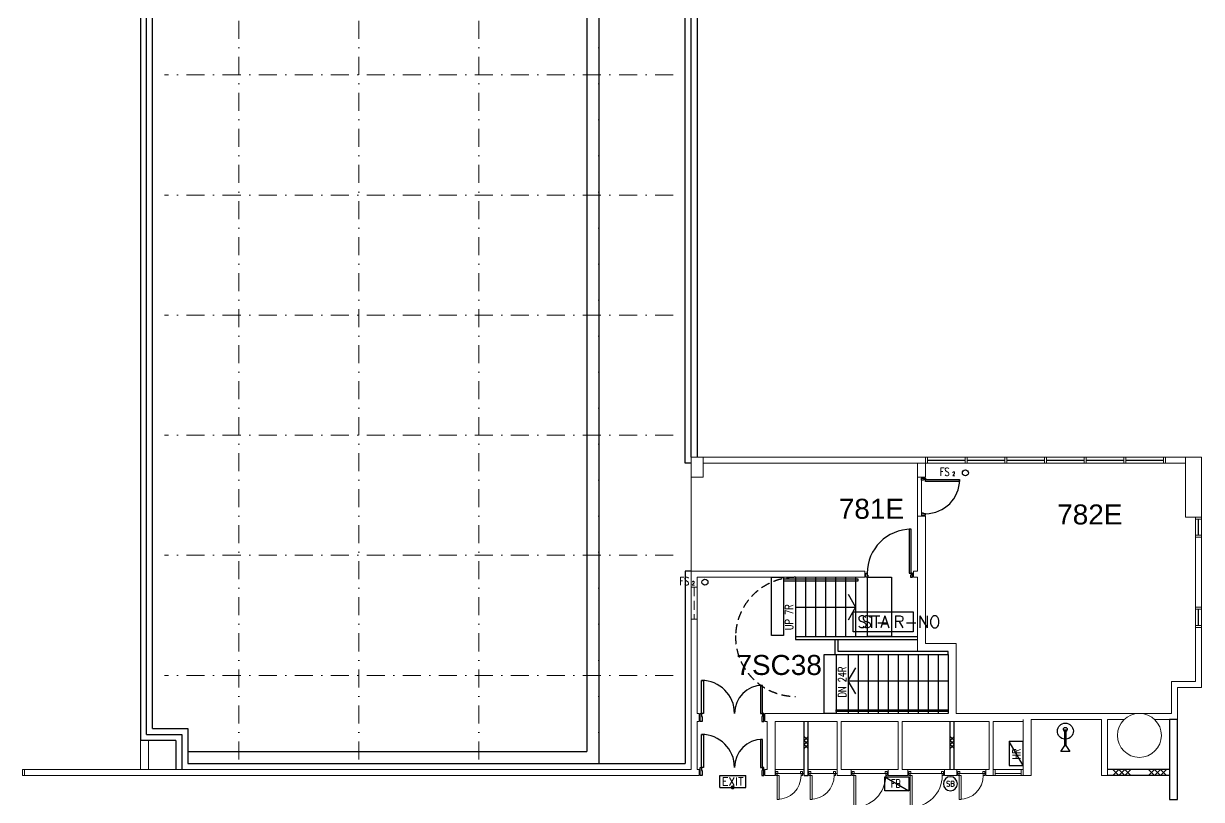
# Model space of a CAD drawing. Header units: millimetres. Extents: x -68474 to 336725, y -113450 to 40976.
# Drawn here: x 230125 to 259550, y -18800 to 585 of the extents above; entities that cross this region are included whole.
import ezdxf
from ezdxf.enums import TextEntityAlignment as Align

# ---------------------------------------------------------------- set-up
doc = ezdxf.new("R2010")
doc.units = ezdxf.units.MM
doc.header["$LTSCALE"] = 900
doc.linetypes.add('EC-7thFloor-s6152$0$DASHDOT', pattern=[1, 0.5, -0.25, 0, -0.25])
doc.linetypes.add('EC-7thFloor-s6152$0$HIDDEN', pattern=[0.375, 0.25, -0.125])
for name, color, linetype in [('EC-7thFloor-s6152$0$9', 1, 'Continuous'), ('EC-7thFloor-s6152$0$DRYWALL', 2, 'Continuous'), ('EC-7thFloor-s6152$0$E-blockwall', 1, 'Continuous'), ('EC-7thFloor-s6152$0$E-DRAIN', 5, 'Continuous'), ('EC-7thFloor-s6152$0$E-fire service', 5, 'Continuous'), ('EC-7thFloor-s6152$0$E-fittment', 13, 'Continuous'), ('EC-7thFloor-s6152$0$ESTAIR', 2, 'Continuous'), ('EC-7thFloor-s6152$0$RAIL', 4, 'Continuous'), ('EC-7thFloor-s6152$0$RM-ID', 3, 'Continuous'), ('EC-7thFloor-s6152$0$TAC-TILE', 9, 'Continuous')]:
    doc.layers.add(name, color=color, linetype=linetype)
for name, color, linetype, lineweight in [('EC-7thFloor-s6152$0$ECOLUMN', 7, 'Continuous', 20), ('EC-7thFloor-s6152$0$EDOOR', 5, 'Continuous', 18), ('EC-7thFloor-s6152$0$EROOF', 1, 'EC-7thFloor-s6152$0$DASHDOT', 15), ('EC-7thFloor-s6152$0$ETHIN', 5, 'Continuous', 13), ('EC-7thFloor-s6152$0$EWALL', 3, 'Continuous', 30), ('EC-7thFloor-s6152$0$EWINDOW', 9, 'Continuous', 9)]:
    doc.layers.add(name, color=color, linetype=linetype, lineweight=lineweight)
doc.styles.add('EC-7thFloor-s6152$0$S2', font='ROMANS', dxfattribs={"height": 200})
doc.styles.add('EC-7thFloor-s6152$0$STANDARD', font='SIMPLEX.SHX')
doc.styles.add('EC-7thFloor-s6152$0$T1', font='arial.ttf')

# ---------------------------------------------------------------- blocks, each defined once
blk = doc.blocks.new('EC-7thFloor-s6152$0$HR-1')
blk.add_line((0, 350), (600, 0))
blk.add_lwpolyline([(0, 350), (600, 350), (600, 0), (0, 0)], close=True)
at = {"style": 'EC-7thFloor-s6152$0$STANDARD', "width": 0.75}
blk.add_attdef('HR', (673, 79), '', height=200, dxfattribs=at)
blk = doc.blocks.new('EC-7thFloor-s6152$0$MK14')
blk.add_circle((0, 0), 233)
at = {"style": 'EC-7thFloor-s6152$0$S2', "width": 0.85}
blk.add_attdef('D1', text='', height=180, dxfattribs=at).set_placement((0, 0), align=Align.MIDDLE)
blk = doc.blocks.new('EC-7thFloor-s6152$0$dr_s_600')
for points in [[(-110, 100), (-60, 100), (-60, 700), (-110, 700)], [(-660, 50), (-645, 50), (-645, 0), (-645, 0), (-645, 0), (-695, 0), (-695, 100), (-695, 100), (-695, 100), (-660, 100)], [(-60, 50), (-75, 50), (-75, 0), (-75, 0), (-75, 0), (-25, 0), (-25, 100), (-25, 100), (-25, 100), (-60, 100)]]:
    blk.add_lwpolyline(points, close=True)
at = {"color": 1}
blk.add_arc((-60, 100), 600, 90, 180, dxfattribs=at)
blk = doc.blocks.new('EC-7thFloor-s6152$0$BLOCK150')
for p, q in [((0, 0), (150, 150)), ((150, 0), (0, 150)), ((300, 0), (150, 150)), ((150, 0), (300, 150)), ((300, 0), (450, 150)), ((450, 0), (300, 150))]:
    blk.add_line(p, q)
blk = doc.blocks.new('EC-7thFloor-s6152$0$dr_s_800')
for points in [[(-110, 100), (-60, 100), (-60, 900), (-110, 900)], [(-860, 50), (-845, 50), (-845, 0), (-845, 0), (-845, 0), (-895, 0), (-895, 100), (-895, 100), (-895, 100), (-860, 100)], [(-60, 50), (-75, 50), (-75, 0), (-75, 0), (-75, 0), (-25, 0), (-25, 100), (-25, 100), (-25, 100), (-60, 100)]]:
    blk.add_lwpolyline(points, close=True)
at = {"color": 1}
blk.add_arc((-60, 100), 800, 90, 180, dxfattribs=at)

msp = doc.modelspace()

# ---------------------------------------------------------------- linework, layer by layer
for p, q in [((247515, -18499.99458), (247515, -18199.99458)), ((247515, -18199.99458), (248165, -18199.99458)), ((247515, -18499.99458), (247515, -18199.99458)), ((247515, -18199.99458), (248165, -18199.99458)), ((248165, -18499.99458), (248165, -18199.99458)), ((248165, -18499.99458), (248165, -18199.99458)), ((257482.77137, -18202.91439), (257332.77137, -18052.91439)), ((257332.77137, -18202.91439), (257482.77137, -18052.91439)), ((257482.77137, -18202.91439), (257332.77137, -18052.91439)), ((257332.77137, -18202.91439), (257482.77137, -18052.91439)), ((257482.77137, -18202.91439), (257632.77137, -18052.91439)), ((257632.77137, -18202.91439), (257482.77137, -18052.91439)), ((257482.77137, -18202.91439), (257632.77137, -18052.91439)), ((257632.77137, -18202.91439), (257482.77137, -18052.91439)), ((257782.77137, -18202.91439), (257632.77137, -18052.91439)), ((257632.77137, -18202.91439), (257782.77137, -18052.91439)), ((257782.77137, -18202.91439), (257632.77137, -18052.91439)), ((257632.77137, -18202.91439), (257782.77137, -18052.91439)), ((258378.37925, -18202.91439), (258228.37925, -18052.91439)), ((258228.37925, -18202.91439), (258378.37925, -18052.91439)), ((258378.37925, -18202.91439), (258228.37925, -18052.91439)), ((258228.37925, -18202.91439), (258378.37925, -18052.91439)), ((258378.37925, -18202.91439), (258528.37925, -18052.91439)), ((258528.37925, -18202.91439), (258378.37925, -18052.91439)), ((258378.37925, -18202.91439), (258528.37925, -18052.91439)), ((258528.37925, -18202.91439), (258378.37925, -18052.91439)), ((258678.37925, -18202.91439), (258528.37925, -18052.91439)), ((258528.37925, -18202.91439), (258678.37925, -18052.91439)), ((258678.37925, -18202.91439), (258528.37925, -18052.91439)), ((258528.37925, -18202.91439), (258678.37925, -18052.91439)), ((247515, -18499.99458), (248165, -18499.99458)), ((247515, -18499.99458), (248165, -18499.99458))]:
    msp.add_line(p, q)
at = {"elevation": -6124.32909, "flags": 128}
for points in [[(244344.95753, -4336.66456, 0, 0, 0), (244344.95753, -5336.66456, 100, 0, 0), (244344.95753, -5736.66456, 0, 0, 0)], [(244344.95753, -4336.66456, 0, 0, 0), (244344.95753, -5336.66456, 100, 0, 0), (244344.95753, -5736.66456, 0, 0, 0)], [(238064.19, -17770.15671, 0, 0, 0), (237064.19, -17770.15671, 100, 0, 0), (236664.19, -17770.15671, 0, 0, 0)], [(238064.19, -17770.15671, 0, 0, 0), (237064.19, -17770.15671, 100, 0, 0), (236664.19, -17770.15671, 0, 0, 0)], [(241935.8098, -17770.15671, 0, 0, 0), (242935.8098, -17770.15671, 100, 0, 0), (243335.8098, -17770.15671, 0, 0, 0)], [(241935.8098, -17770.15671, 0, 0, 0), (242935.8098, -17770.15671, 100, 0, 0), (243335.8098, -17770.15671, 0, 0, 0)]]:
    msp.add_lwpolyline(points, format="xyseb", dxfattribs=at)
for points in [[(252610, -10810), (252610, -10825), (252560, -10825), (252560, -10825), (252560, -10825), (252560, -10775), (252660, -10775), (252660, -10775), (252660, -10775), (252660, -10810)], [(252610, -10810), (252610, -10825), (252560, -10825), (252560, -10825), (252560, -10825), (252560, -10775), (252660, -10775), (252660, -10775), (252660, -10775), (252660, -10810)], [(252660, -10860), (252660, -10810), (253510, -10810), (253510, -10860)], [(252660, -10860), (252660, -10810), (253510, -10810), (253510, -10860)], [(252610, -11660), (252610, -11645), (252560, -11645), (252560, -11645), (252560, -11645), (252560, -11695), (252660, -11695), (252660, -11695), (252660, -11695), (252660, -11660)], [(252610, -11660), (252610, -11645), (252560, -11645), (252560, -11645), (252560, -11645), (252560, -11695), (252660, -11695), (252660, -11695), (252660, -11695), (252660, -11660)], [(252250.02528, -13149.99458), (252300.02528, -13149.99458), (252300.02528, -12049.99458), (252250.02528, -12049.99458)], [(252250.02528, -13149.99458), (252300.02528, -13149.99458), (252300.02528, -12049.99458), (252250.02528, -12049.99458)], [(251200.02528, -13199.99458), (251215.02528, -13199.99458), (251215.02528, -13249.99458), (251215.02528, -13249.99458), (251215.02528, -13249.99458), (251165.02528, -13249.99458), (251165.02528, -13149.99458), (251165.02528, -13149.99458), (251165.02528, -13149.99458), (251200.02528, -13149.99458)], [(251200.02528, -13199.99458), (251215.02528, -13199.99458), (251215.02528, -13249.99458), (251215.02528, -13249.99458), (251215.02528, -13249.99458), (251165.02528, -13249.99458), (251165.02528, -13149.99458), (251165.02528, -13149.99458), (251165.02528, -13149.99458), (251200.02528, -13149.99458)], [(252300.02528, -13199.99458), (252285.02528, -13199.99458), (252285.02528, -13249.99458), (252285.02528, -13249.99458), (252285.02528, -13249.99458), (252335.02528, -13249.99458), (252335.02528, -13149.99458), (252335.02528, -13149.99458), (252335.02528, -13149.99458), (252300.02528, -13149.99458)], [(252300.02528, -13199.99458), (252285.02528, -13199.99458), (252285.02528, -13249.99458), (252285.02528, -13249.99458), (252285.02528, -13249.99458), (252335.02528, -13249.99458), (252335.02528, -13149.99458), (252335.02528, -13149.99458), (252335.02528, -13149.99458), (252300.02528, -13149.99458)], [(247110, -16649.9997), (247060, -16649.9997), (247060, -15824.9997), (247110, -15824.9997)], [(247110, -16649.9997), (247060, -16649.9997), (247060, -15824.9997), (247110, -15824.9997)], [(248535, -16649.9997), (248585, -16649.9997), (248585, -15949.9997), (248535, -15949.9997)], [(248535, -16649.9997), (248585, -16649.9997), (248585, -15949.9997), (248535, -15949.9997)], [(247060, -16724.9997), (247075, -16724.9997), (247075, -16849.9997), (247075, -16849.9997), (247075, -16849.9997), (247025, -16849.9997), (247025, -16649.9997), (247025, -16649.9997), (247025, -16649.9997), (247060, -16649.9997)], [(247060, -16724.9997), (247075, -16724.9997), (247075, -16849.9997), (247075, -16849.9997), (247075, -16849.9997), (247025, -16849.9997), (247025, -16649.9997), (247025, -16649.9997), (247025, -16649.9997), (247060, -16649.9997)], [(248585, -16724.9997), (248570, -16724.9997), (248570, -16849.9997), (248570, -16849.9997), (248570, -16849.9997), (248620, -16849.9997), (248620, -16649.9997), (248620, -16649.9997), (248620, -16649.9997), (248585, -16649.9997)], [(248585, -16724.9997), (248570, -16724.9997), (248570, -16849.9997), (248570, -16849.9997), (248570, -16849.9997), (248620, -16849.9997), (248620, -16649.9997), (248620, -16649.9997), (248620, -16649.9997), (248585, -16649.9997)], [(247110, -17999.9997), (247060, -17999.9997), (247060, -17174.9997), (247110, -17174.9997)], [(247110, -17999.9997), (247060, -17999.9997), (247060, -17174.9997), (247110, -17174.9997)], [(248535, -17999.9997), (248585, -17999.9997), (248585, -17299.9997), (248535, -17299.9997)], [(248535, -17999.9997), (248585, -17999.9997), (248585, -17299.9997), (248535, -17299.9997)], [(247060, -18074.9997), (247075, -18074.9997), (247075, -18199.9997), (247075, -18199.9997), (247075, -18199.9997), (247025, -18199.9997), (247025, -17999.9997), (247025, -17999.9997), (247025, -17999.9997), (247060, -17999.9997)], [(247060, -18074.9997), (247075, -18074.9997), (247075, -18199.9997), (247075, -18199.9997), (247075, -18199.9997), (247025, -18199.9997), (247025, -17999.9997), (247025, -17999.9997), (247025, -17999.9997), (247060, -17999.9997)], [(248585, -18074.9997), (248570, -18074.9997), (248570, -18199.9997), (248570, -18199.9997), (248570, -18199.9997), (248620, -18199.9997), (248620, -17999.9997), (248620, -17999.9997), (248620, -17999.9997), (248585, -17999.9997)], [(248585, -18074.9997), (248570, -18074.9997), (248570, -18199.9997), (248570, -18199.9997), (248570, -18199.9997), (248620, -18199.9997), (248620, -17999.9997), (248620, -17999.9997), (248620, -17999.9997), (248585, -17999.9997)]]:
    msp.add_lwpolyline(points, close=True)
at = {"color": 1}
msp.add_lwpolyline([(252346.16601, -14613.09541), (250846.16601, -14613.09541), (250846.16601, -14113.09541), (252346.16601, -14113.09541)], close=True, dxfattribs=at)
msp.add_lwpolyline([(252346.16601, -14613.09541), (250846.16601, -14613.09541), (250846.16601, -14113.09541), (252346.16601, -14113.09541)], close=True, dxfattribs=at)
at = {"const_width": 50}
msp.add_lwpolyline([(247815, -18499.99458, 1), (247865, -18499.99458, 1)], format="xyb", close=True, dxfattribs=at)
msp.add_lwpolyline([(247815, -18499.99458, 1), (247865, -18499.99458, 1)], format="xyb", close=True, dxfattribs=at)
for centre in [(253654.07576, -10640.37379), (253654.07576, -10640.37379), (247148.02385, -13371.40599, 0), (247148.02385, -13371.40599, 0)]:
    msp.add_circle(centre, 75)
at = {"color": 1}
for centre, radius, start, end in [((252660, -10810), 850, 270, 0), ((252660, -10810), 850, 270, 0), ((252300.02528, -13149.99458), 1100, 90, 180), ((252300.02528, -13149.99458), 1100, 90, 180), ((247060, -16649.9997), 825, 0, 90), ((247060, -16649.9997), 825, 0, 90), ((248585, -16649.9997), 700, 90, 180), ((248585, -16649.9997), 700, 90, 180), ((247060, -17999.9997), 825, 0, 90), ((247060, -17999.9997), 825, 0, 90), ((248585, -17999.9997), 700, 90, 180), ((248585, -17999.9997), 700, 90, 180)]:
    msp.add_arc(centre, radius, start, end, dxfattribs=at)
at = {"layer": 'EC-7thFloor-s6152$0$9', "color": 1}
for p, q in [((233350, -17025), (233350, 17675)), ((233350, -17025), (233350, 17675)), ((246650, -10400), (246650, 6250.00542)), ((246650, -10400), (246650, 6250.00542)), ((246800, -10400), (246650, -10400)), ((246800, -10400), (246650, -10400)), ((246650, -13099.99458), (246650, -17900)), ((246800, -13099.99458), (246650, -13099.99458)), ((246650, -13099.99458), (246650, -17900)), ((246800, -13099.99458), (246650, -13099.99458)), ((233350, -17025), (234225, -17025)), ((233350, -17025), (234225, -17025)), ((234225, -17025), (234225, -17900)), ((234225, -17025), (234225, -17900)), ((234225, -17900), (246650, -17900)), ((234225, -17900), (246650, -17900))]:
    msp.add_line(p, q, dxfattribs=at)
at = {"layer": 'EC-7thFloor-s6152$0$DRYWALL'}
for p, q in [((233050, 17825), (233050, -17325)), ((233050, 17825), (233050, -17325)), ((233200, -17175), (233200, 17675)), ((233200, -17175), (233200, 17675)), ((246800, -10250), (246800, 6100)), ((246800, -10250), (246800, 6100)), ((246950, 6100), (246950, -10250)), ((246950, 6100), (246950, -10250)), ((233925, -17325), (233050, -17325)), ((233925, -17325), (233050, -17325)), ((233200, -17175), (234075, -17175)), ((233200, -17175), (234075, -17175)), ((233925, -17325), (233925, -18050)), ((233925, -17325), (233925, -18050)), ((234075, -17175), (234075, -18050)), ((234075, -17175), (234075, -18050))]:
    msp.add_line(p, q, dxfattribs=at)
at = {"layer": 'EC-7thFloor-s6152$0$E-DRAIN', "linetype": 'Continuous'}
for p, q in [((244200, 21550.01083), (244200, -17600)), ((244200, 21550.01083), (244200, -17600)), ((244500, 21250.01083), (244500, -17900)), ((244500, 21250.01083), (244500, -17900)), ((234225, -17600), (244200, -17600)), ((234225, -17600), (244200, -17600))]:
    msp.add_line(p, q, dxfattribs=at)
at = {"layer": 'EC-7thFloor-s6152$0$E-fittment'}
for p, q in [((256137.50002, -17449.99338), (256137.50002, -17049.99418)), ((256137.50002, -17449.99338), (256137.50002, -17049.99418)), ((256162.49997, -17049.99418), (256162.49997, -17449.99338)), ((256162.49997, -17049.99418), (256162.49997, -17449.99338)), ((256037.50022, -17599.99308), (256137.50002, -17449.99338)), ((256037.50022, -17599.99308), (256137.50002, -17449.99338)), ((256262.49977, -17599.99308), (256037.50022, -17599.99308)), ((256262.49977, -17599.99308), (256037.50022, -17599.99308)), ((256137.50002, -17449.99338), (256162.49997, -17449.99338)), ((256162.49997, -17449.99338), (256137.50002, -17449.99338)), ((256137.50002, -17449.99338), (256162.49997, -17449.99338)), ((256162.49997, -17449.99338), (256137.50002, -17449.99338)), ((256162.49997, -17449.99338), (256262.49977, -17599.99308)), ((256162.49997, -17449.99338), (256262.49977, -17599.99308))]:
    msp.add_line(p, q, dxfattribs=at)
at = {"layer": 'EC-7thFloor-s6152$0$E-fittment', "extrusion": (0, 0, -1)}
for centre, major_axis, start_param, end_param in [((256150.02356, -17093.99458), (-199.9996, 0.00604), -1.5082857499, 4.6498180231), ((256150.02356, -17093.99458), (-199.9996, 0.00604), -1.5082857499, 4.6498180231), ((256150, -17049.99418), (-35.35527, 35.35527), 4.1796710514, 9.9574958897), ((256150, -17049.99418), (-35.35527, 35.35527), 4.1796710514, 9.9574958897), ((256150, -17099.99418), (-8.83882, 8.83882), 5.4977871438, 8.6393797974), ((256150, -17099.99418), (-8.83882, 8.83882), 5.4977871438, 8.6393797974)]:
    msp.add_ellipse(centre, major_axis=major_axis, ratio=1, start_param=start_param, end_param=end_param, dxfattribs=at)
at = {"layer": 'EC-7thFloor-s6152$0$ECOLUMN'}
for p, q in [((246800, -10250), (252660, -10249.97611)), ((246800, -10250), (252660, -10249.97611)), ((247100, -10250), (246800, -10250)), ((246800, -10250), (246800, -10750)), ((247100, -10250), (246800, -10250)), ((246800, -10250), (246800, -10750)), ((247100, -10750), (247100, -10250)), ((247100, -10750), (247100, -10250)), ((252660, -10249.97611), (252660, -10399.97611)), ((252660, -10249.97611), (252660, -10399.97611)), ((259150, -10249.97612), (258650, -10249.97612)), ((258650, -10249.97612), (258650, -10399.97612)), ((259150, -10249.97612), (258650, -10249.97612)), ((258650, -10249.97612), (258650, -10399.97612)), ((259150, -10249.97612), (259550, -10249.97612)), ((259150, -11749.97612), (259150, -10249.97612)), ((259150, -10399.97612), (259150, -10249.97612)), ((259150, -10249.97612), (259550, -10249.97612)), ((259150, -11749.97612), (259150, -10249.97612)), ((259150, -10399.97612), (259150, -10249.97612)), ((259550, -10249.97612), (259550, -11749.97612)), ((259550, -10249.97612), (259550, -11749.97612)), ((252660, -10399.97611), (247100, -10400)), ((252660, -10399.97611), (247100, -10400)), ((252460, -10750), (252460, -10399.97597)), ((252460, -10399.97597), (252660, -10399.97597)), ((252460, -10750), (252460, -10399.97597)), ((252460, -10399.97597), (252660, -10399.97597)), ((252660, -10399.97597), (252660, -10750)), ((252660, -10399.97597), (252660, -10750)), ((258650, -10399.97612), (259150, -10399.97612)), ((258650, -10399.97612), (259150, -10399.97612)), ((246800, -10750), (247100, -10750)), ((246800, -10750), (247100, -10750)), ((252660, -10750), (252460, -10750)), ((252660, -10750), (252460, -10750)), ((252660, -11720), (252460, -11720)), ((252460, -13099.99458), (252460, -11720)), ((252660, -11720), (252460, -11720)), ((252460, -13099.99458), (252460, -11720)), ((252660, -14900), (252660, -11720)), ((252660, -14900), (252660, -11720)), ((259550, -11749.97612), (259150, -11749.97612)), ((259550, -11749.97612), (259150, -11749.97612)), ((259549.9994, -12249.97612), (259399.9991, -12249.97612)), ((259399.9991, -12249.97612), (259399.9991, -13999.97612)), ((259549.9994, -12249.97612), (259399.9991, -12249.97612)), ((259399.9991, -12249.97612), (259399.9991, -13999.97612)), ((259549.9994, -13999.97612), (259549.9994, -12249.97612)), ((259549.9994, -13999.97612), (259549.9994, -12249.97612)), ((246800, -13099.99458), (246800, -18049.99458)), ((246800, -13099.99458), (251140.02528, -13099.99458)), ((246800, -13099.99458), (246800, -18049.99458)), ((246800, -13099.99458), (251140.02528, -13099.99458)), ((251140.02528, -13249.99458), (251140.02528, -13099.99458)), ((251140.02528, -13249.99458), (251140.02528, -13099.99458)), ((252360.02528, -13249.99458), (252360.02528, -13099.99458)), ((252360.02528, -13099.99458), (252460, -13099.99458)), ((252360.02528, -13249.99458), (252360.02528, -13099.99458)), ((252360.02528, -13099.99458), (252460, -13099.99458)), ((246950, -13249.99458), (251140.02528, -13249.99458)), ((246950, -13249.99458), (246950, -16650.00482)), ((246950, -13249.99458), (251140.02528, -13249.99458)), ((246950, -13249.99458), (246950, -16650.00482)), ((252360.02528, -13249.99458), (252460, -13249.99458)), ((252360.02528, -13249.99458), (252460, -13249.99458)), ((252460, -15100), (252460, -13249.99458)), ((252460, -15100), (252460, -13249.99458)), ((259399.9991, -13999.97612), (259549.9994, -13999.97612)), ((259399.9991, -13999.97612), (259549.9994, -13999.97612)), ((259400, -14499.97612), (259550, -14499.97612)), ((259400, -15849.99458), (259400, -14499.97612)), ((259400, -14499.97612), (259550, -14499.97612)), ((259400, -15849.99458), (259400, -14499.97612)), ((259550, -15999.99458), (259550, -14499.97612)), ((259550, -15999.99458), (259550, -14499.97612)), ((253425, -14900), (252660, -14900)), ((253425, -14900), (252660, -14900)), ((253425, -16649.99458), (253425, -14900)), ((253425, -16649.99458), (253425, -14900)), ((253225, -15100), (252460, -15100)), ((253225, -15100), (252460, -15100)), ((253225, -16649.99458), (253225, -15100)), ((253225, -16649.99458), (253225, -15100)), ((259400, -15849.99458), (258800, -15849.99458)), ((258800, -16649.99458), (258800, -15849.99458)), ((259400, -15849.99458), (258800, -15849.99458)), ((258800, -16649.99458), (258800, -15849.99458)), ((258950, -16799.99458), (258950, -15999.99458)), ((259550, -15999.99458), (258950, -15999.99458)), ((258950, -16799.99458), (258950, -15999.99458)), ((259550, -15999.99458), (258950, -15999.99458)), ((247000, -16650.00482), (246950, -16650.00482)), ((247000, -16650.00482), (246950, -16650.00482)), ((247000, -16849.99458), (247000, -16649.99458)), ((247000, -16849.99458), (247000, -16649.99458)), ((253225, -16649.99458), (248645, -16649.99458)), ((248645, -16849.99458), (248645, -16649.99458)), ((253225, -16649.99458), (248645, -16649.99458)), ((248645, -16849.99458), (248645, -16649.99458)), ((258800, -16649.99458), (253425, -16649.99458)), ((258800, -16649.99458), (253425, -16649.99458)), ((247000, -16849.99458), (246950, -16849.99458)), ((246950, -16849.99458), (246950, -18050.00482)), ((247000, -16849.99458), (246950, -16849.99458)), ((246950, -16849.99458), (246950, -18050.00482)), ((248645, -16849.99458), (248700, -16849.99458)), ((248645, -16849.99458), (248700, -16849.99458)), ((248700, -18049.99458), (248700, -16849.99458)), ((248700, -18049.99458), (248700, -16849.99458)), ((248900, -18199.99458), (248900, -16849.99458)), ((248900, -16849.99458), (250450, -16849.99458)), ((248900, -18199.99458), (248900, -16849.99458)), ((248900, -16849.99458), (250450, -16849.99458)), ((250450, -18199.99458), (250450, -16849.99458)), ((250450, -18199.99458), (250450, -16849.99458)), ((250550, -16849.99458), (251975, -16849.99458)), ((250550, -18049.99458), (250550, -16849.99458)), ((250550, -16849.99458), (251975, -16849.99458)), ((250550, -18049.99458), (250550, -16849.99458)), ((251975, -18049.99458), (251975, -16849.99458)), ((251975, -18049.99458), (251975, -16849.99458)), ((252075, -16849.99458), (254248.88715, -16849.99458)), ((252075, -18049.99458), (252075, -16849.99458)), ((252075, -16849.99458), (254248.88715, -16849.99458)), ((252075, -18049.99458), (252075, -16849.99458)), ((254248.88715, -18049.99458), (254248.88715, -16849.99458)), ((254248.88715, -18049.99458), (254248.88715, -16849.99458)), ((254348.88715, -16849.99458), (255100, -16849.99458)), ((254348.88715, -18199.99458), (254348.88715, -16849.99458)), ((254348.88715, -16849.99458), (255100, -16849.99458)), ((254348.88715, -18199.99458), (254348.88715, -16849.99458)), ((255100, -16799.99458), (255100, -18199.99458)), ((255100, -16799.99458), (255100, -18199.99458)), ((255300, -16799.99458), (255300, -18199.99458)), ((255300, -16799.99458), (257050, -16799.99458)), ((255300, -16799.99458), (255300, -18199.99458)), ((255300, -16799.99458), (257050, -16799.99458)), ((257050, -16799.99458), (257050, -18199.99458)), ((257050, -16799.99458), (257050, -18199.99458)), ((257200, -16799.99458), (257200, -18199.99458)), ((257200, -16799.99458), (257622.50828, -16799.99458)), ((257200, -16799.99458), (257200, -18199.99458)), ((257200, -16799.99458), (257622.50828, -16799.99458)), ((258377.49172, -16799.99458), (258950, -16799.99458)), ((258377.49172, -16799.99458), (258950, -16799.99458)), ((234800, -18049.99458), (230150, -18049.79458)), ((230150, -18049.79458), (230150, -18199.79458)), ((234800, -18049.99458), (230150, -18049.79458)), ((230150, -18049.79458), (230150, -18199.79458)), ((230150, -18199.79458), (234800, -18199.99458)), ((230150, -18199.79458), (234800, -18199.99458)), ((234800, -18049.99458), (236199.9972, -18050)), ((234800, -18049.99458), (236199.9972, -18050)), ((234800, -18199.99458), (236199.9972, -18199.9997)), ((234800, -18199.99458), (236199.9972, -18199.9997)), ((236199.9972, -18050), (237800, -18050)), ((236199.9972, -18050), (237800, -18050)), ((237800, -18199.9997), (236199.9972, -18199.9997)), ((237800, -18199.9997), (236199.9972, -18199.9997)), ((237800, -18050), (239199.9972, -18050)), ((237800, -18050), (239199.9972, -18050)), ((239199.9972, -18199.9997), (237800, -18199.9997)), ((239199.9972, -18199.9997), (237800, -18199.9997)), ((240800, -18050), (239199.9972, -18050)), ((240800, -18050), (239199.9972, -18050)), ((239199.9972, -18199.9997), (240800, -18199.9997)), ((239199.9972, -18199.9997), (240800, -18199.9997)), ((240800, -18050), (242199.9972, -18050)), ((240800, -18050), (242199.9972, -18050)), ((240800, -18199.9997), (242199.9972, -18199.9997)), ((240800, -18199.9997), (242199.9972, -18199.9997)), ((242199.9972, -18050), (243800, -18050)), ((242199.9972, -18050), (243800, -18050)), ((243800, -18199.9997), (242199.9972, -18199.9997)), ((243800, -18199.9997), (242199.9972, -18199.9997)), ((243800, -18050), (245199.9972, -18050)), ((243800, -18050), (245199.9972, -18050)), ((245199.9972, -18199.9997), (243800, -18199.9997)), ((245199.9972, -18199.9997), (243800, -18199.9997)), ((246800, -18050), (245199.9972, -18050)), ((246800, -18050), (245199.9972, -18050)), ((245199.9972, -18199.9997), (247000, -18199.9997)), ((245199.9972, -18199.9997), (247000, -18199.9997)), ((247000, -18050.00482), (246950, -18050.00482)), ((247000, -18050.00482), (246950, -18050.00482)), ((247000, -18199.9997), (247000, -18049.99458)), ((247000, -18199.9997), (247000, -18049.99458)), ((248645, -18199.99458), (248645, -18049.99458)), ((248645, -18049.99458), (248700, -18049.99458)), ((248645, -18199.99458), (248645, -18049.99458)), ((248645, -18049.99458), (248700, -18049.99458)), ((248645, -18199.99458), (248900, -18199.99458)), ((248645, -18199.99458), (248900, -18199.99458)), ((250450, -18199.99458), (250802.5, -18199.99458)), ((250450, -18199.99458), (250802.5, -18199.99458)), ((250550, -18049.99458), (250802.5, -18049.99458)), ((250550, -18049.99458), (250802.5, -18049.99458)), ((250802.5, -18049.99458), (250802.5, -18199.99458)), ((250802.5, -18049.99458), (250802.5, -18199.99458)), ((251722.5, -18049.99458), (251975, -18049.99458)), ((251722.5, -18049.99458), (251722.5, -18199.99458)), ((251722.5, -18049.99458), (251975, -18049.99458)), ((251722.5, -18049.99458), (251722.5, -18199.99458)), ((251722.5, -18199.99458), (252215, -18199.99458)), ((251722.5, -18199.99458), (252215, -18199.99458)), ((252075, -18049.99458), (252215, -18049.99458)), ((252075, -18049.99458), (252215, -18049.99458)), ((252215, -18049.99458), (252215, -18199.99458)), ((252215, -18049.99458), (252215, -18199.99458)), ((253135, -18049.99458), (253135, -18199.99458)), ((253135, -18049.99458), (253440, -18049.99458)), ((253135, -18049.99458), (253135, -18199.99458)), ((253135, -18049.99458), (253440, -18049.99458)), ((253440, -18199.99458), (253135, -18199.99458)), ((253440, -18199.99458), (253135, -18199.99458)), ((253440, -18049.99458), (253440, -18199.99458)), ((253440, -18049.99458), (253440, -18199.99458)), ((254160, -18049.99458), (254160, -18199.99458)), ((254160, -18049.99458), (254248.88715, -18049.99458)), ((254160, -18049.99458), (254160, -18199.99458)), ((254160, -18049.99458), (254248.88715, -18049.99458)), ((254160, -18199.99458), (254348.88715, -18199.99458)), ((254160, -18199.99458), (254348.88715, -18199.99458)), ((255100, -18199.99458), (255300.15381, -18199.99458)), ((255100, -18199.99458), (255300.15381, -18199.99458)), ((257050, -18199.99458), (257200, -18199.99458)), ((257050, -18199.99458), (257200, -18199.99458))]:
    msp.add_line(p, q, dxfattribs=at)
at = {"layer": 'EC-7thFloor-s6152$0$ECOLUMN', "linetype": 'Continuous'}
for start, end in [(0, 180), (0, 180), (180, 0), (180, 0)]:
    msp.add_arc((258000, -17199.99458), 550, start, end, dxfattribs=at)
at = {"layer": 'EC-7thFloor-s6152$0$EROOF'}
for p, q in [((235500, -17799.9), (235500, 31150.00542)), ((235500, -17799.9), (235500, 31150.00542)), ((238500, -17799.9), (238500, 31150.00542)), ((238500, -17799.9), (238500, 31150.00542)), ((241500, -17799.9), (241500, 31150.00542)), ((241500, -17799.9), (241500, 31150.00542)), ((244500, -17799.9), (244500, 31150.00542)), ((244500, -17799.9), (244500, 31150.00542)), ((246350, -700), (233650, -700)), ((246350, -700), (233650, -700)), ((246350, -3700), (233650, -3700)), ((246350, -3700), (233650, -3700)), ((246350, -6700), (233650, -6700)), ((246350, -6700), (233650, -6700)), ((246350, -9700), (233650, -9700)), ((246350, -9700), (233650, -9700)), ((246350, -12700), (233650, -12700)), ((246350, -12700), (233650, -12700)), ((246350, -15700), (233650, -15700)), ((246350, -15700), (233650, -15700))]:
    msp.add_line(p, q, dxfattribs=at)
at = {"layer": 'EC-7thFloor-s6152$0$ESTAIR'}
for p, q in [((249410, -13250), (249410.00006, -14725.00006)), ((249410, -13250), (249410.00006, -14725.00006)), ((249660, -13250), (249660, -14725)), ((249660, -13250), (249660, -14725)), ((249910, -13250), (249910, -14725)), ((249910, -13250), (249910, -14725)), ((250160, -13250), (250160, -14725)), ((250160, -13250), (250160, -14725)), ((250410, -13250), (250410, -14725)), ((250410, -13250), (250410, -14725)), ((250660, -13250), (250660, -14725)), ((250660, -13250), (250660, -14725)), ((250910, -13250), (250910, -14725)), ((250910, -13250), (250910, -14725)), ((250725, -15175), (250725, -16650)), ((250725, -15175), (250725, -16650)), ((250975, -15175), (250975, -16650)), ((250975, -15175), (250975, -16650)), ((251225, -15175), (251225, -16650)), ((251225, -15175), (251225, -16650)), ((251475, -15175), (251475, -16650)), ((251475, -15175), (251475, -16650)), ((251725, -15175), (251725, -16650)), ((251725, -15175), (251725, -16650)), ((251975, -15175), (251975, -16650)), ((251975, -15175), (251975, -16650)), ((252225, -15175), (252225, -16650)), ((252225, -15175), (252225, -16650)), ((252475, -15175), (252475, -16650)), ((252475, -15175), (252475, -16650)), ((252725, -15175), (252725, -16650)), ((252725, -15175), (252725, -16650)), ((252975, -15175), (252975, -16650)), ((252975, -15175), (252975, -16650)), ((253225, -15175), (253225, -16650)), ((253225, -15175), (253225, -16650))]:
    msp.add_line(p, q, dxfattribs=at)
at = {"layer": 'EC-7thFloor-s6152$0$ESTAIR', "color": 1}
for p, q in [((250722.50132, -13675.24924), (250910, -14000)), ((250722.50132, -13675.24924), (250910, -14000)), ((249410, -14000), (250910, -14000)), ((249410, -14000), (250910, -14000)), ((250910, -14000), (250722.49868, -14324.74924)), ((250910, -14000), (250722.49868, -14324.74924)), ((250725, -15837.16958), (250912.50132, -15512.42034)), ((250725, -15837.16958), (250912.50132, -15512.42034)), ((250725, -15837.16958), (253225, -15837.16958)), ((250912.49868, -16161.92034), (250725, -15837.16958)), ((250725, -15837.16958), (253225, -15837.16958)), ((250912.49868, -16161.92034), (250725, -15837.16958))]:
    msp.add_line(p, q, dxfattribs=at)
at = {"layer": 'EC-7thFloor-s6152$0$ESTAIR', "color": 1, "linetype": 'EC-7thFloor-s6152$0$HIDDEN'}
for centre, start, end in [((249410, -14750), 90, 180.954969931), ((249410, -14750), 90, 180.954969931), ((249410.00006, -14725.00006), 179.045030069, 270), ((249410.00006, -14725.00006), 179.045030069, 270)]:
    msp.add_arc(centre, 1500, start, end, dxfattribs=at)
at = {"layer": 'EC-7thFloor-s6152$0$ETHIN'}
for p, q in [((246800, -13099.99458), (246800, -10400)), ((246800, -13099.99458), (246800, -10400)), ((252460, -10750), (252460, -11720)), ((252460, -10750), (252460, -11720)), ((252560, -10750), (252560, -11720)), ((252560, -10750), (252560, -11720)), ((233050, -17325), (233050, -18050)), ((233050, -17325), (233050, -18050)), ((233250, -17325), (233250, -18050)), ((233250, -17325), (233250, -18050)), ((248900, -18049.99458), (249625, -18049.99458)), ((248900, -18049.99458), (249625, -18049.99458)), ((248900, -18149.99458), (249625, -18149.99458)), ((248900, -18149.99458), (249625, -18149.99458)), ((249725, -18049.99458), (250450, -18049.99458)), ((249725, -18049.99458), (250450, -18049.99458)), ((249725, -18149.99458), (250450, -18149.99458)), ((249725, -18149.99458), (250450, -18149.99458)), ((250802.5, -18049.99458), (251722.5, -18049.99458)), ((250802.5, -18049.99458), (251722.5, -18049.99458)), ((250802.5, -18149.99458), (251722.5, -18149.99458)), ((250802.5, -18149.99458), (251722.5, -18149.99458)), ((252215, -18049.99458), (253135, -18049.99458)), ((252215, -18049.99458), (253135, -18049.99458)), ((252215, -18049.99458), (253135, -18049.99458)), ((252215, -18049.99458), (253135, -18049.99458)), ((252215, -18149.99458), (253135, -18149.99458)), ((252215, -18149.99458), (253135, -18149.99458)), ((252215, -18149.99458), (253135, -18149.99458)), ((252215, -18149.99458), (253135, -18149.99458)), ((253440, -18049.99458), (254160, -18049.99458)), ((253440, -18049.99458), (254160, -18049.99458)), ((253440, -18149.99458), (254160, -18149.99458)), ((253440, -18149.99458), (254160, -18149.99458))]:
    msp.add_line(p, q, dxfattribs=at)
at = {"layer": 'EC-7thFloor-s6152$0$EWALL'}
for p, q in [((249625, -18199.99458), (249625, -16849.99458)), ((249625, -18199.99458), (249625, -16849.99458)), ((249725, -18199.99458), (249725, -16849.99458)), ((249725, -18199.99458), (249725, -16849.99458)), ((253275, -18049.99458), (253275, -16849.99458)), ((253275, -18049.99458), (253275, -16849.99458)), ((253375, -18049.99458), (253375, -16849.99458)), ((253375, -18049.99458), (253375, -16849.99458)), ((258950, -16799.99458), (258750, -16799.99458)), ((258750, -16799.99458), (258750, -18799.99458)), ((258950, -16799.99458), (258750, -16799.99458)), ((258750, -16799.99458), (258750, -18799.99458)), ((258950, -18799.99458), (258950, -16799.99458)), ((258950, -18799.99458), (258950, -16799.99458)), ((249625, -18199.99458), (249725, -18199.99458)), ((249625, -18199.99458), (249725, -18199.99458)), ((258750, -18049.97941), (257200, -18049.97941)), ((258750, -18049.97941), (257200, -18049.97941)), ((258750, -18199.97941), (257200, -18199.97941)), ((258750, -18199.97941), (257200, -18199.97941)), ((258750, -18799.99458), (258950, -18799.99458)), ((258750, -18799.99458), (258950, -18799.99458))]:
    msp.add_line(p, q, dxfattribs=at)
at = {"layer": 'EC-7thFloor-s6152$0$EWINDOW', "linetype": 'Continuous'}
for p, q in [((258650, -10249.97642), (252660, -10249.97612)), ((258650, -10249.97642), (252660, -10249.97612)), ((258600.0001, -10249.97642), (252709.9999, -10249.97612)), ((258600.0001, -10249.97642), (252709.9999, -10249.97612)), ((252660, -10399.97582), (258650, -10399.97612)), ((252660, -10399.97582), (258650, -10399.97612)), ((252709.9999, -10319.97598), (253650.00005, -10319.9761)), ((252709.9999, -10319.97598), (253650.00005, -10319.9761)), ((253650.00005, -10329.97608), (252709.9999, -10329.97596)), ((253650.00005, -10329.97608), (252709.9999, -10329.97596)), ((252709.9999, -10399.97582), (258600.0001, -10399.97612)), ((252709.9999, -10399.97582), (258600.0001, -10399.97612)), ((253699.99995, -10319.9761), (254640.00005, -10319.97608)), ((253699.99995, -10319.9761), (254640.00005, -10319.97608)), ((254640.00005, -10329.97606), (253699.99995, -10329.97608)), ((254640.00005, -10329.97606), (253699.99995, -10329.97608)), ((254689.99995, -10319.97608), (255630.00005, -10319.97613)), ((254689.99995, -10319.97608), (255630.00005, -10319.97613)), ((255630.00005, -10329.97611), (254689.99995, -10329.97606)), ((255630.00005, -10329.97611), (254689.99995, -10329.97606)), ((255679.99995, -10319.97613), (256620.00005, -10319.97618)), ((255679.99995, -10319.97613), (256620.00005, -10319.97618)), ((256620.00005, -10329.97616), (255679.99995, -10329.97611)), ((256620.00005, -10329.97616), (255679.99995, -10329.97611)), ((256669.99995, -10319.97597), (257610.00005, -10319.97613)), ((256669.99995, -10319.97597), (257610.00005, -10319.97613)), ((257610.00005, -10329.97611), (256669.99995, -10329.97595)), ((257610.00005, -10329.97611), (256669.99995, -10329.97595)), ((257659.99995, -10319.97613), (258600.0001, -10319.97628)), ((257659.99995, -10319.97613), (258600.0001, -10319.97628)), ((258600.0001, -10329.97626), (257659.99995, -10329.97611)), ((258600.0001, -10329.97626), (257659.99995, -10329.97611)), ((259399.9997, -11749.97612), (259399.9997, -12249.97612)), ((259549.9994, -11749.97612), (259399.9997, -11749.97612)), ((259399.9997, -11749.97612), (259399.9997, -12249.97612)), ((259549.9994, -11749.97612), (259399.9997, -11749.97612)), ((259549.9994, -12249.97612), (259549.9994, -11749.97612)), ((259549.9994, -12249.97612), (259549.9994, -11749.97612)), ((259399.9997, -11799.97602), (259399.9997, -12199.97622)), ((259549.9994, -11799.97602), (259399.9997, -11799.97602)), ((259399.9997, -11799.97602), (259399.9997, -12199.97622)), ((259549.9994, -11799.97602), (259399.9997, -11799.97602)), ((259469.99956, -12199.97622), (259469.99956, -11799.97602)), ((259469.99956, -11799.97602), (259479.99954, -11799.97602)), ((259469.99956, -12199.97622), (259469.99956, -11799.97602)), ((259469.99956, -11799.97602), (259479.99954, -11799.97602)), ((259479.99954, -11799.97602), (259479.99954, -12199.97622)), ((259479.99954, -11799.97602), (259479.99954, -12199.97622)), ((259549.9994, -12199.97622), (259549.9994, -11799.97602)), ((259549.9994, -12199.97622), (259549.9994, -11799.97602)), ((259399.9997, -12199.97622), (259549.9994, -12199.97622)), ((259399.9997, -12199.97622), (259549.9994, -12199.97622)), ((259399.9997, -12249.97612), (259549.9994, -12249.97612)), ((259399.9997, -12249.97612), (259549.9994, -12249.97612)), ((259479.99954, -12199.97622), (259469.99956, -12199.97622)), ((259479.99954, -12199.97622), (259469.99956, -12199.97622)), ((259399.9997, -13999.97612), (259399.9997, -14499.97612)), ((259549.9994, -13999.97612), (259399.9997, -13999.97612)), ((259399.9997, -13999.97612), (259399.9997, -14499.97612)), ((259549.9994, -13999.97612), (259399.9997, -13999.97612)), ((259399.9997, -14049.97602), (259399.9997, -14449.97622)), ((259549.9994, -14049.97602), (259399.9997, -14049.97602)), ((259399.9997, -14049.97602), (259399.9997, -14449.97622)), ((259549.9994, -14049.97602), (259399.9997, -14049.97602)), ((259469.99956, -14449.97622), (259469.99956, -14049.97602)), ((259469.99956, -14049.97602), (259479.99954, -14049.97602)), ((259469.99956, -14449.97622), (259469.99956, -14049.97602)), ((259469.99956, -14049.97602), (259479.99954, -14049.97602)), ((259479.99954, -14049.97602), (259479.99954, -14449.97622)), ((259479.99954, -14049.97602), (259479.99954, -14449.97622)), ((259549.9994, -14499.97612), (259549.9994, -13999.97612)), ((259549.9994, -14499.97612), (259549.9994, -13999.97612)), ((259549.9994, -14449.97622), (259549.9994, -14049.97602)), ((259549.9994, -14449.97622), (259549.9994, -14049.97602)), ((259399.9997, -14449.97622), (259549.9994, -14449.97622)), ((259399.9997, -14449.97622), (259549.9994, -14449.97622)), ((259399.9997, -14499.97612), (259549.9994, -14499.97612)), ((259399.9997, -14499.97612), (259549.9994, -14499.97612)), ((259479.99954, -14449.97622), (259469.99956, -14449.97622)), ((259479.99954, -14449.97622), (259469.99956, -14449.97622)), ((255050, -18049.99458), (254398.88715, -18049.99458)), ((255050, -18049.99458), (254398.88715, -18049.99458))]:
    msp.add_line(p, q, dxfattribs=at)
at = {"layer": 'EC-7thFloor-s6152$0$EWINDOW', "linetype": 'EC-7thFloor-s6152$0$HIDDEN'}
for p, q in [((246950, -13499.99458), (246800, -13499.99458)), ((246800, -13499.99458), (246800, -14299.99458)), ((246950, -13499.99458), (246800, -13499.99458)), ((246800, -13499.99458), (246800, -14299.99458)), ((246875, -13499.99458), (246875, -14299.99458)), ((246875, -13499.99458), (246875, -14299.99458)), ((246950, -14299.99458), (246950, -13499.99458)), ((246950, -14299.99458), (246950, -13499.99458)), ((246800, -14299.99458), (246950, -14299.99458)), ((246800, -14299.99458), (246950, -14299.99458))]:
    msp.add_line(p, q, dxfattribs=at)
at = {"layer": 'EC-7thFloor-s6152$0$EWINDOW', "linetype": 'Continuous'}
for points in [[(252660, -10399.97582), (252709.9999, -10399.97582), (252709.9999, -10249.97611), (252660, -10249.97611)], [(252660, -10399.97582), (252709.9999, -10399.97582), (252709.9999, -10249.97611), (252660, -10249.97611)], [(253650.00005, -10399.97597), (253699.99995, -10399.97597), (253699.99995, -10249.97626), (253650.00005, -10249.97626)], [(253650.00005, -10399.97597), (253699.99995, -10399.97597), (253699.99995, -10249.97626), (253650.00005, -10249.97626)], [(254640.00005, -10399.97592), (254689.99995, -10399.97592), (254689.99995, -10249.97622), (254640.00005, -10249.97622)], [(254640.00005, -10399.97592), (254689.99995, -10399.97592), (254689.99995, -10249.97622), (254640.00005, -10249.97622)], [(255630.00005, -10399.97597), (255679.99995, -10399.97597), (255679.99995, -10249.97627), (255630.00005, -10249.97627)], [(255630.00005, -10399.97597), (255679.99995, -10399.97597), (255679.99995, -10249.97627), (255630.00005, -10249.97627)], [(256620.00005, -10399.97602), (256669.99995, -10399.97602), (256669.99995, -10249.97632), (256620.00005, -10249.97632)], [(256620.00005, -10399.97602), (256669.99995, -10399.97602), (256669.99995, -10249.97632), (256620.00005, -10249.97632)], [(257610.00005, -10399.97607), (257659.99995, -10399.97607), (257659.99995, -10249.97637), (257610.00005, -10249.97637)], [(257610.00005, -10399.97607), (257659.99995, -10399.97607), (257659.99995, -10249.97637), (257610.00005, -10249.97637)], [(258600.0001, -10399.97584), (258650, -10399.97584), (258650, -10249.97614), (258600.0001, -10249.97614)], [(258600.0001, -10399.97584), (258650, -10399.97584), (258650, -10249.97614), (258600.0001, -10249.97614)], [(230150, -18049.99458), (230100, -18049.99458), (230100, -18199.99458), (230150, -18199.99458)], [(230150, -18049.99458), (230100, -18049.99458), (230100, -18199.99458), (230150, -18199.99458)], [(254398.88715, -18049.99458), (254348.88715, -18049.99458), (254348.88715, -18199.99458), (254398.88715, -18199.99458)], [(254398.88715, -18049.99458), (254348.88715, -18049.99458), (254348.88715, -18199.99458), (254398.88715, -18199.99458)], [(255050, -18199.99458), (254398.88715, -18199.99458), (254398.88715, -18149.99458), (255050, -18149.99458)], [(255050, -18199.99458), (254398.88715, -18199.99458), (254398.88715, -18149.99458), (255050, -18149.99458)], [(255100, -18049.99458), (255050, -18049.99458), (255050, -18199.99458), (255100, -18199.99458)], [(255100, -18049.99458), (255050, -18049.99458), (255050, -18199.99458), (255100, -18199.99458)]]:
    msp.add_lwpolyline(points, close=True, dxfattribs=at)
at = {"layer": 'EC-7thFloor-s6152$0$RAIL'}
for p, q in [((250978.18953, -13299.99899), (249110, -13300)), ((250978.18953, -13299.99899), (249110, -13300)), ((249110, -13300), (249110, -13340)), ((249110, -13300), (249110, -13340)), ((249110, -13340), (250978.18953, -13339.99899)), ((249110, -13340), (250978.18953, -13339.99899)), ((250978.18953, -13339.99899), (250978.18953, -13299.99899)), ((250978.18953, -13339.99899), (250978.18953, -13299.99899)), ((249410.00006, -14724.99458), (252460, -14724.99458)), ((249410.00006, -14724.99458), (249410.00006, -14799.99458)), ((249410.00006, -14724.99458), (252460, -14724.99458)), ((249410.00006, -14724.99458), (249410.00006, -14799.99458)), ((249410.00006, -14799.99458), (252460, -14799.99458)), ((249410.00006, -14799.99458), (252460, -14799.99458)), ((250400, -15175), (250400, -14800.00084)), ((250400, -15175), (250400, -14800.00084)), ((250475, -15100), (250475, -14800.0009)), ((250475, -15100), (250475, -14800.0009)), ((250400, -15175), (253225, -15175)), ((250400, -15175), (253225, -15175)), ((253225, -15100), (250475, -15100)), ((253225, -15100), (250475, -15100)), ((253225, -15175), (253225, -15100)), ((253225, -15175), (253225, -15100)), ((250425, -16560), (253225, -16560)), ((250425, -16600), (250425, -16560)), ((250425, -16560), (253225, -16560)), ((250425, -16600), (250425, -16560)), ((253225, -16600), (250425, -16600)), ((253225, -16600), (250425, -16600)), ((253225, -16560), (253225, -16600)), ((253225, -16560), (253225, -16600))]:
    msp.add_line(p, q, dxfattribs=at)
at = {"layer": 'EC-7thFloor-s6152$0$TAC-TILE'}
for p, q in [((248810.00099, -14700.00274), (248810.00199, -13250.00246)), ((248810.00099, -14700.00274), (248810.00199, -13250.00246)), ((248810.00199, -13250.00246), (249110.00199, -13250.00246)), ((248810.00199, -13250.00246), (249110.00199, -13250.00246)), ((249110.00199, -13250.00246), (249110.00099, -14700.00274)), ((249110.00199, -13250.00246), (249110.00099, -14700.00274)), ((251209.99994, -14725.00246), (251210.00093, -13250.00246)), ((251209.99994, -14725.00246), (251210.00093, -13250.00246)), ((251210.00093, -13250.00246), (251810.00093, -13250.00246)), ((251210.00093, -13250.00246), (251810.00093, -13250.00246)), ((251810.00093, -13250.00246), (251809.99994, -14725.00246)), ((251810.00093, -13250.00246), (251809.99994, -14725.00246)), ((249110.00099, -14700.00274), (248810.00099, -14700.00274)), ((249110.00099, -14700.00274), (248810.00099, -14700.00274)), ((251809.99994, -14725.00246), (251209.99994, -14725.00246)), ((251809.99994, -14725.00246), (251209.99994, -14725.00246)), ((250125.00099, -16650.00246), (250125.00199, -15175.00246)), ((250125.00099, -16650.00246), (250125.00199, -15175.00246)), ((250125.00199, -15175.00246), (250425.00199, -15175.00246)), ((250125.00199, -15175.00246), (250425.00199, -15175.00246)), ((250425.00199, -15175.00246), (250425.00099, -16650.00246)), ((250425.00199, -15175.00246), (250425.00099, -16650.00246)), ((250425.00099, -16650.00246), (250125.00099, -16650.00246)), ((250425.00099, -16650.00246), (250125.00099, -16650.00246))]:
    msp.add_line(p, q, dxfattribs=at)

# ---------------------------------------------------------------- block references
at = {"layer": 'EC-7thFloor-s6152$0$E-blockwall', "xscale": -0.6666666666678793, "yscale": 0.6666666666678793, "zscale": 0.6666666666666666, "rotation": 270}
for p in [(249625, -17524.99458), (249625, -17524.99458), (253275, -17524.99458), (253275, -17524.99458)]:
    msp.add_blockref('EC-7thFloor-s6152$0$BLOCK150', p, dxfattribs=at)
at = {"layer": 'EC-7thFloor-s6152$0$E-fire service'}
ref = msp.add_blockref('EC-7thFloor-s6152$0$HR-1', (254750, -17949.99458), dxfattribs=dict(at, xscale=-1, rotation=270))
ref.add_attrib('HR', 'HR', (255029, -17806.39638), dxfattribs={"layer": '0', "height": 200, "rotation": 90, "style": 'EC-7thFloor-s6152$0$STANDARD', "width": 0.75})
ref = msp.add_blockref('EC-7thFloor-s6152$0$HR-1', (254750, -17949.99458), dxfattribs=dict(at, xscale=-1, rotation=270))
ref.add_attrib('HR', 'HR', (255029, -17806.39638), dxfattribs={"layer": '0', "height": 200, "rotation": 90, "style": 'EC-7thFloor-s6152$0$STANDARD', "width": 0.75})
ref = msp.add_blockref('EC-7thFloor-s6152$0$HR-1', (251643.75039, -18582.66488), dxfattribs=at)
ref.add_attrib('HR', 'FB', (251787.3486, -18503.66488), dxfattribs={"layer": '0', "height": 200, "style": 'EC-7thFloor-s6152$0$STANDARD', "width": 0.75})
ref = msp.add_blockref('EC-7thFloor-s6152$0$HR-1', (251643.75039, -18582.66488), dxfattribs=at)
ref.add_attrib('HR', 'FB', (251787.3486, -18503.66488), dxfattribs={"layer": '0', "height": 200, "style": 'EC-7thFloor-s6152$0$STANDARD', "width": 0.75})
ref = msp.add_blockref('EC-7thFloor-s6152$0$MK14', (253278.29042, -18407.66488), dxfattribs=dict(at, xscale=-0.75, yscale=0.75, zscale=0.75))
ref.add_attrib('D1', 'SB', dxfattribs={"layer": '0', "height": 135, "style": 'EC-7thFloor-s6152$0$S2', "width": 0.85}).set_placement((253278.29042, -18407.66488), align=Align.MIDDLE)
ref = msp.add_blockref('EC-7thFloor-s6152$0$MK14', (253278.29042, -18407.66488), dxfattribs=dict(at, xscale=-0.75, yscale=0.75, zscale=0.75))
ref.add_attrib('D1', 'SB', dxfattribs={"layer": '0', "height": 135, "style": 'EC-7thFloor-s6152$0$S2', "width": 0.85}).set_placement((253278.29042, -18407.66488), align=Align.MIDDLE)
at = {"layer": 'EC-7thFloor-s6152$0$EDOOR', "linetype": 'Continuous', "rotation": 180}
for name, p in [('EC-7thFloor-s6152$0$dr_s_600', (248890, -18099.99458)), ('EC-7thFloor-s6152$0$dr_s_600', (248890, -18099.99458)), ('EC-7thFloor-s6152$0$dr_s_600', (249715, -18099.99458)), ('EC-7thFloor-s6152$0$dr_s_600', (249715, -18099.99458)), ('EC-7thFloor-s6152$0$dr_s_800', (250802.5, -18099.99458)), ('EC-7thFloor-s6152$0$dr_s_800', (250802.5, -18099.99458)), ('EC-7thFloor-s6152$0$dr_s_800', (252215, -18099.99458)), ('EC-7thFloor-s6152$0$dr_s_800', (252215, -18099.99458)), ('EC-7thFloor-s6152$0$dr_s_600', (253440, -18099.99458)), ('EC-7thFloor-s6152$0$dr_s_600', (253440, -18099.99458))]:
    msp.add_blockref(name, p, dxfattribs=at)

# ---------------------------------------------------------------- texts
at = {"style": 'EC-7thFloor-s6152$0$STANDARD'}
msp.add_text('ST-', height=300, dxfattribs=at).set_placement((251746.16601, -14513.09541), align=Align.RIGHT)
msp.add_text('ST-', height=300, dxfattribs=at).set_placement((251746.16601, -14513.09541), align=Align.RIGHT)
at = {"color": 2, "style": 'EC-7thFloor-s6152$0$STANDARD'}
msp.add_text('EXIT', height=200, dxfattribs=at).set_placement((247840, -18349.99458), align=Align.MIDDLE)
msp.add_text('EXIT', height=200, dxfattribs=at).set_placement((247840, -18349.99458), align=Align.MIDDLE)
at = {"style": 'EC-7thFloor-s6152$0$STANDARD', "width": 0.75}
for tag, p, height in [('FS', (253015.67397, -10715.37379), 200), ('FS', (253015.67397, -10715.37379), 200), ('2', (253325.02301, -10715.37379), 100), ('2', (253325.02301, -10715.37379), 100), ('FS', (246509.62206, -13446.40599, 0), 200), ('FS', (246509.62206, -13446.40599, 0), 200), ('2', (246818.9711, -13446.40599, 0), 100), ('2', (246818.9711, -13446.40599, 0), 100)]:
    msp.add_attdef(tag, p, 'XXX', height=height, dxfattribs=at)
at = {"style": 'EC-7thFloor-s6152$0$STANDARD'}
msp.add_attdef('STAIR-NO', text='1', height=300, dxfattribs=at).set_placement((252046.16601, -14513.09541), align=Align.CENTER)
msp.add_attdef('STAIR-NO', text='1', height=300, dxfattribs=at).set_placement((252046.16601, -14513.09541), align=Align.CENTER)
at = {"layer": 'EC-7thFloor-s6152$0$ESTAIR', "color": 1, "style": 'EC-7thFloor-s6152$0$STANDARD', "width": 0.75}
for s, p in [('UP 7R', (249348.10625, -14569.7127)), ('UP 7R', (249348.10625, -14569.7127)), ('DN 24R', (250676.84627, -16253.13175)), ('DN 24R', (250676.84627, -16253.13175))]:
    msp.add_text(s, height=200, rotation=90, dxfattribs=at).set_placement(p)
at = {"layer": 'EC-7thFloor-s6152$0$RM-ID', "style": 'EC-7thFloor-s6152$0$T1'}
for s, p in [('781E', (251305.20257, -11537.91941)), ('781E', (251305.20257, -11537.91941)), ('782E', (256761.77843, -11679.44672)), ('782E', (256761.77843, -11679.44672)), ('7SC38', (248999.97853, -15440.09428)), ('7SC38', (248999.97853, -15440.09428))]:
    msp.add_text(s, height=500, dxfattribs=at).set_placement(p, align=Align.MIDDLE)

doc.saveas('drawing.dxf')
